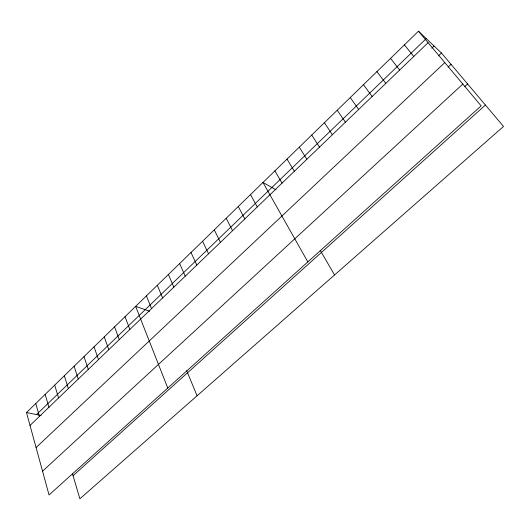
<?xml version="1.0" encoding="UTF-8"?>
<svg xmlns="http://www.w3.org/2000/svg" width="530" height="530" viewBox="0 0 530 530"><rect width="100%" height="100%" fill="white"/><g stroke="black" fill="none" stroke-linecap="round" stroke-linejoin="round"><path stroke-width="0.79" d="M418.462 31.204L481.134 105.868L49.038 494.96L26.5 412.545L418.462 31.204L441.464 53.007L503.5 126.451L79.891 498.796L72.371 473.369M36.49 414.573L426.246 38.577M30.024 425.431L428.108 42.691M431.764 48.197L434.07 45.991M438.482 55.835L441.464 53.007M36.08 447.565L444.816 62.593M448.135 67.072L451.043 64.342M42.539 471.19L462.822 84.051M464.598 86.695L467.592 83.939M73.061 475.688L485.414 105.039M26.5 412.545L41.141 415.52M149.685 311.216L135.64 306.366L167.772 388.046M276.031 189.819L262.973 182.479L307.831 261.919M404.397 44.884L413.784 56.465M390.55 58.36L399.686 70.02M376.916 71.623L385.807 83.369M363.487 84.687L372.139 96.506M350.257 97.56L358.677 109.452M337.232 110.233L345.421 122.191M324.393 122.722L332.363 134.746M311.746 135.024L319.504 147.115M299.284 147.148L306.83 159.291M287.008 159.099L294.349 171.296M274.904 170.872L282.046 183.128M320.213 250.319L334.549 274.957M250.524 194.59L257.275 206.945M238.268 206.514L244.82 218.916M226.184 218.267L232.551 230.716M214.286 229.848L220.46 242.336M202.559 241.256L208.555 253.784M190.999 252.499L196.822 265.066M179.61 263.582L185.255 276.183M168.381 274.507L173.86 287.141M157.311 285.279L162.63 297.94M186.646 370.622L197.081 395.791M146.399 295.892L151.553 308.586M125.027 316.688L129.876 329.428M114.559 326.871L119.263 339.631M104.244 336.908L108.802 349.687M94.062 346.812L98.481 359.612M84.018 356.584L88.298 369.403M74.107 366.223L78.255 379.056M64.335 375.737L68.35 388.583M54.689 385.118L58.578 397.977M45.169 394.38L48.932 407.252M35.775 403.522L39.412 416.401"/></g></svg>
